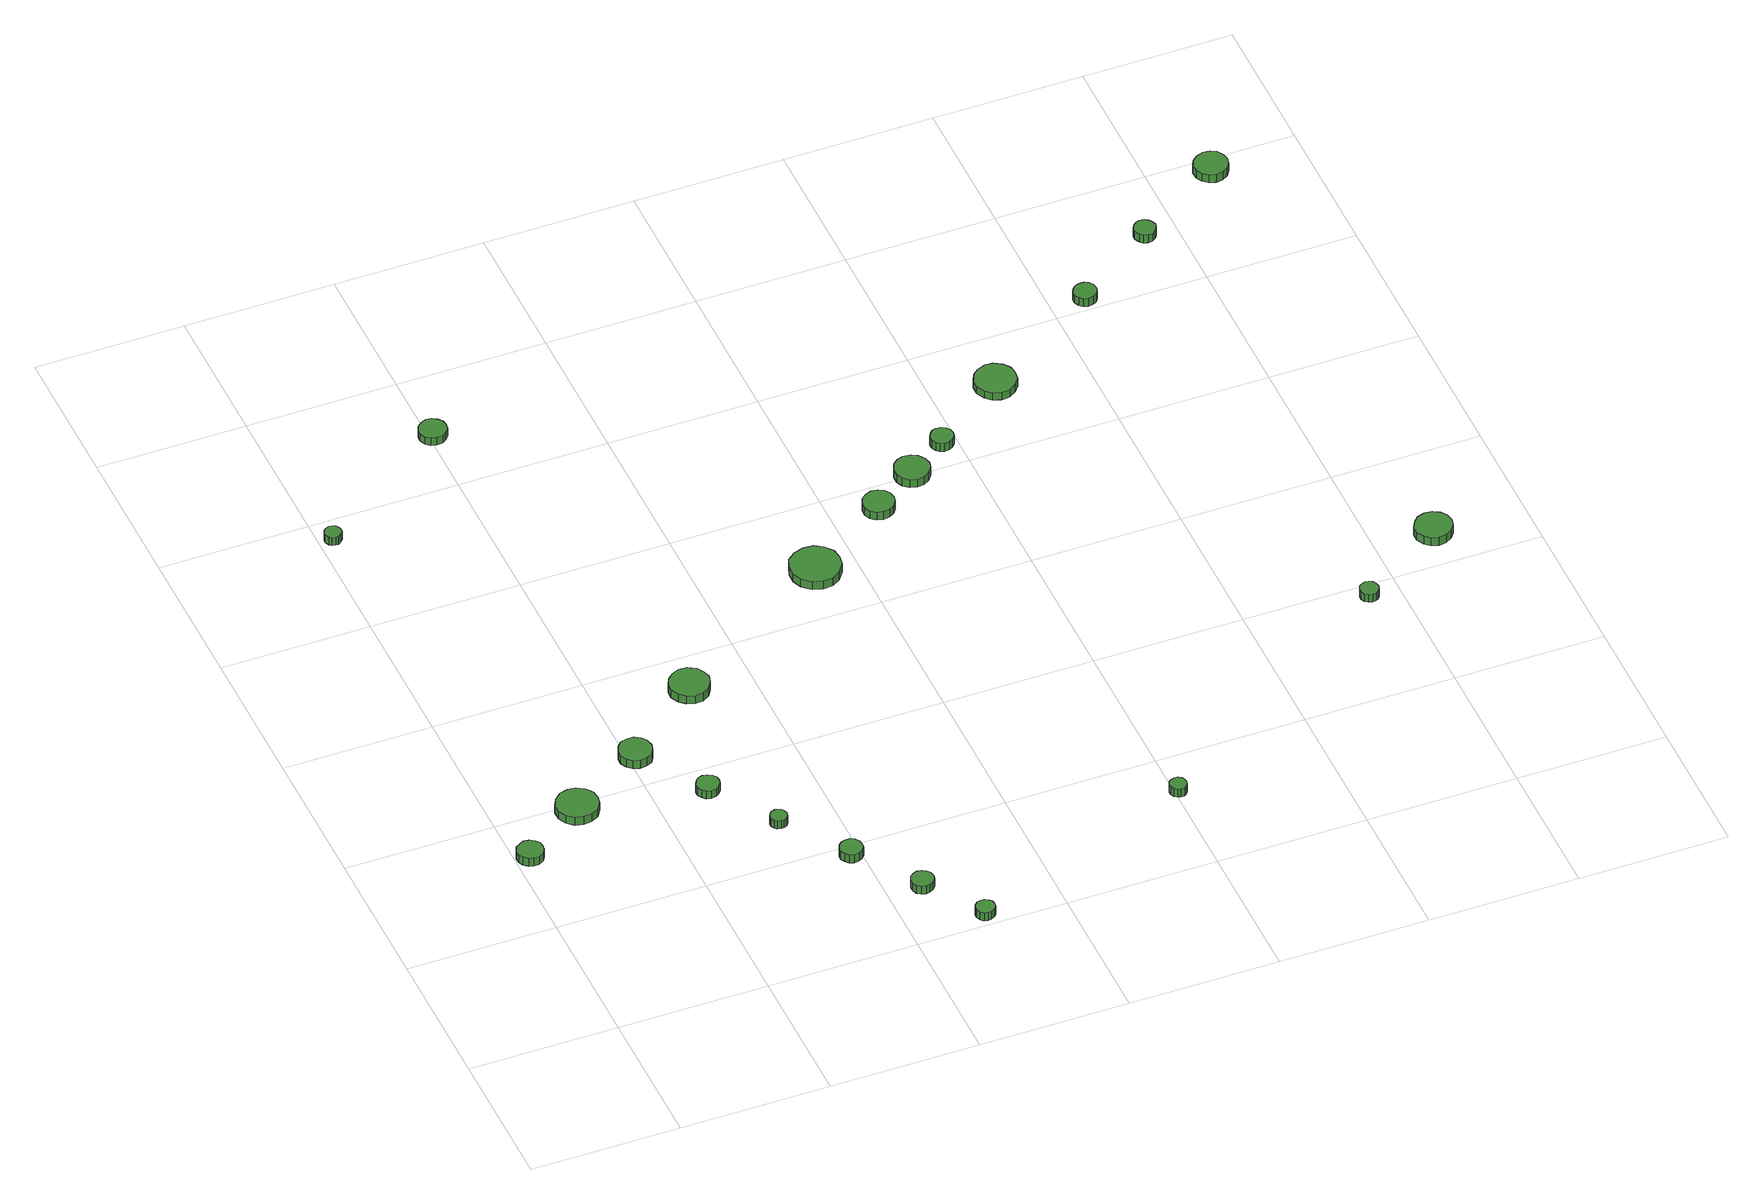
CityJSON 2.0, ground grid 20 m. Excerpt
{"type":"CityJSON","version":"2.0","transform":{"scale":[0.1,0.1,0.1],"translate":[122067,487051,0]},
"CityObjects":{
"tree1":{"type":"SolitaryVegetationObject","attributes":{"function":"something"},"geometry":[{"type":"MultiSurface","lod":"1","boundaries":[[[0,1,2,3,4,5,6,7,8,9,10,11,12,13,14]],[[15,16,17,18,19,20,21,22,23,24,25,26,27,28,29]],[[0,29,28,1]],[[1,28,27,2]],[[2,27,26,3]],[[3,26,25,4]],[[4,25,24,5]],[[5,24,23,6]],[[6,23,22,7]],[[7,22,21,8]],[[8,21,20,9]],[[9,20,19,10]],[[10,19,18,11]],[[11,18,17,12]],[[12,17,16,13]],[[13,16,15,14]],[[14,15,29,0]]]}]},
"tree2":{"type":"SolitaryVegetationObject","attributes":{"function":"something"},"geometry":[{"type":"MultiSurface","lod":"1","boundaries":[[[30,31,32,33,34,35,36,37,38,39,40,41,42,43,44]],[[45,46,47,48,49,50,51,52,53,54,55,56,57,58,59]],[[30,59,58,31]],[[31,58,57,32]],[[32,57,56,33]],[[33,56,55,34]],[[34,55,54,35]],[[35,54,53,36]],[[36,53,52,37]],[[37,52,51,38]],[[38,51,50,39]],[[39,50,49,40]],[[40,49,48,41]],[[41,48,47,42]],[[42,47,46,43]],[[43,46,45,44]],[[44,45,59,30]]]}]},
"tree3":{"type":"SolitaryVegetationObject","attributes":{"function":"something"},"geometry":[{"type":"MultiSurface","lod":"1","boundaries":[[[60,61,62,63,64,65,66,67,68,69,70,71,72,73,74]],[[75,76,77,78,79,80,81,82,83,84,85,86,87,88,89]],[[60,89,88,61]],[[61,88,87,62]],[[62,87,86,63]],[[63,86,85,64]],[[64,85,84,65]],[[65,84,83,66]],[[66,83,82,67]],[[67,82,81,68]],[[68,81,80,69]],[[69,80,79,70]],[[70,79,78,71]],[[71,78,77,72]],[[72,77,76,73]],[[73,76,75,74]],[[74,75,89,60]]]}]},
"tree4":{"type":"SolitaryVegetationObject","attributes":{"function":"something"},"geometry":[{"type":"MultiSurface","lod":"1","boundaries":[[[90,91,92,93,94,95,96,97,98,99,100,101,102,103,104]],[[105,106,107,108,109,110,111,112,113,114,115,116,117,118,119]],[[90,119,118,91]],[[91,118,117,92]],[[92,117,116,93]],[[93,116,115,94]],[[94,115,114,95]],[[95,114,113,96]],[[96,113,112,97]],[[97,112,111,98]],[[98,111,110,99]],[[99,110,109,100]],[[100,109,108,101]],[[101,108,107,102]],[[102,107,106,103]],[[103,106,105,104]],[[104,105,119,90]]]}]},
"tree5":{"type":"SolitaryVegetationObject","attributes":{"function":"something"},"geometry":[{"type":"MultiSurface","lod":"1","boundaries":[[[120,121,122,123,124,125,126,127,128,129,130,131,132,133,134]],[[135,136,137,138,139,140,141,142,143,144,145,146,147,148,149]],[[120,149,148,121]],[[121,148,147,122]],[[122,147,146,123]],[[123,146,145,124]],[[124,145,144,125]],[[125,144,143,126]],[[126,143,142,127]],[[127,142,141,128]],[[128,141,140,129]],[[129,140,139,130]],[[130,139,138,131]],[[131,138,137,132]],[[132,137,136,133]],[[133,136,135,134]],[[134,135,149,120]]]}]},
"tree6":{"type":"SolitaryVegetationObject","attributes":{"function":"something"},"geometry":[{"type":"MultiSurface","lod":"1","boundaries":[[[150,151,152,153,154,155,156,157,158,159,160,161,162,163,164]],[[165,166,167,168,169,170,171,172,173,174,175,176,177,178,179]],[[150,179,178,151]],[[151,178,177,152]],[[152,177,176,153]],[[153,176,175,154]],[[154,175,174,155]],[[155,174,173,156]],[[156,173,172,157]],[[157,172,171,158]],[[158,171,170,159]],[[159,170,169,160]],[[160,169,168,161]],[[161,168,167,162]],[[162,167,166,163]],[[163,166,165,164]],[[164,165,179,150]]]}]},
"tree7":{"type":"SolitaryVegetationObject","attributes":{"function":"something"},"geometry":[{"type":"MultiSurface","lod":"1","boundaries":[[[180,181,182,183,184,185,186,187,188,189,190,191,192,193,194]],[[195,196,197,198,199,200,201,202,203,204,205,206,207,208,209]],[[180,209,208,181]],[[181,208,207,182]],[[182,207,206,183]],[[183,206,205,184]],[[184,205,204,185]],[[185,204,203,186]],[[186,203,202,187]],[[187,202,201,188]],[[188,201,200,189]],[[189,200,199,190]],[[190,199,198,191]],[[191,198,197,192]],[[192,197,196,193]],[[193,196,195,194]],[[194,195,209,180]]]}]},
"tree8":{"type":"SolitaryVegetationObject","attributes":{"function":"something"},"geometry":[{"type":"MultiSurface","lod":"1","boundaries":[[[210,211,212,213,214,215,216,217,218,219,220,221,222,223,224]],[[225,226,227,228,229,230,231,232,233,234,235,236,237,238,239]],[[210,239,238,211]],[[211,238,237,212]],[[212,237,236,213]],[[213,236,235,214]],[[214,235,234,215]],[[215,234,233,216]],[[216,233,232,217]],[[217,232,231,218]],[[218,231,230,219]],[[219,230,229,220]],[[220,229,228,221]],[[221,228,227,222]],[[222,227,226,223]],[[223,226,225,224]],[[224,225,239,210]]]}]},
"tree9":{"type":"SolitaryVegetationObject","attributes":{"function":"something"},"geometry":[{"type":"MultiSurface","lod":"1","boundaries":[[[240,241,242,243,244,245,246,247,248,249,250,251,252,253,254]],[[255,256,257,258,259,260,261,262,263,264,265,266,267,268,269]],[[240,269,268,241]],[[241,268,267,242]],[[242,267,266,243]],[[243,266,265,244]],[[244,265,264,245]],[[245,264,263,246]],[[246,263,262,247]],[[247,262,261,248]],[[248,261,260,249]],[[249,260,259,250]],[[250,259,258,251]],[[251,258,257,252]],[[252,257,256,253]],[[253,256,255,254]],[[254,255,269,240]]]}]},
"tree10":{"type":"SolitaryVegetationObject","attributes":{"function":"something"},"geometry":[{"type":"MultiSurface","lod":"1","boundaries":[[[270,271,272,273,274,275,276,277,278,279,280,281,282,283,284]],[[285,286,287,288,289,290,291,292,293,294,295,296,297,298,299]],[[270,299,298,271]],[[271,298,297,272]],[[272,297,296,273]],[[273,296,295,274]],[[274,295,294,275]],[[275,294,293,276]],[[276,293,292,277]],[[277,292,291,278]],[[278,291,290,279]],[[279,290,289,280]],[[280,289,288,281]],[[281,288,287,282]],[[282,287,286,283]],[[283,286,285,284]],[[284,285,299,270]]]}]},
"tree11":{"type":"SolitaryVegetationObject","attributes":{"function":"something"},"geometry":[{"type":"MultiSurface","lod":"1","boundaries":[[[300,301,302,303,304,305,306,307,308,309,310,311,312,313,314]],[[315,316,317,318,319,320,321,322,323,324,325,326,327,328,329]],[[300,329,328,301]],[[301,328,327,302]],[[302,327,326,303]],[[303,326,325,304]],[[304,325,324,305]],[[305,324,323,306]],[[306,323,322,307]],[[307,322,321,308]],[[308,321,320,309]],[[309,320,319,310]],[[310,319,318,311]],[[311,318,317,312]],[[312,317,316,313]],[[313,316,315,314]],[[314,315,329,300]]]}]},
"tree12":{"type":"SolitaryVegetationObject","attributes":{"function":"something"},"geometry":[{"type":"MultiSurface","lod":"1","boundaries":[[[330,331,332,333,334,335,336,337,338,339,340,341,342,343,344]],[[345,346,347,348,349,350,351,352,353,354,355,356,357,358,359]],[[330,359,358,331]],[[331,358,357,332]],[[332,357,356,333]],[[333,356,355,334]],[[334,355,354,335]],[[335,354,353,336]],[[336,353,352,337]],[[337,352,351,338]],[[338,351,350,339]],[[339,350,349,340]],[[340,349,348,341]],[[341,348,347,342]],[[342,347,346,343]],[[343,346,345,344]],[[344,345,359,330]]]}]},
"tree13":{"type":"SolitaryVegetationObject","attributes":{"function":"something"},"geometry":[{"type":"MultiSurface","lod":"1","boundaries":[[[360,361,362,363,364,365,366,367,368,369,370,371,372,373,374]],[[375,376,377,378,379,380,381,382,383,384,385,386,387,388,389]],[[360,389,388,361]],[[361,388,387,362]],[[362,387,386,363]],[[363,386,385,364]],[[364,385,384,365]],[[365,384,383,366]],[[366,383,382,367]],[[367,382,381,368]],[[368,381,380,369]],[[369,380,379,370]],[[370,379,378,371]],[[371,378,377,372]],[[372,377,376,373]],[[373,376,375,374]],[[374,375,389,360]]]}]},
"tree14":{"type":"SolitaryVegetationObject","attributes":{"function":"something"},"geometry":[{"type":"MultiSurface","lod":"1","boundaries":[[[390,391,392,393,394,395,396,397,398,399,400,401,402,403,404]],[[405,406,407,408,409,410,411,412,413,414,415,416,417,418,419]],[[390,419,418,391]],[[391,418,417,392]],[[392,417,416,393]],[[393,416,415,394]],[[394,415,414,395]],[[395,414,413,396]],[[396,413,412,397]],[[397,412,411,398]],[[398,411,410,399]],[[399,410,409,400]],[[400,409,408,401]],[[401,408,407,402]],[[402,407,406,403]],[[403,406,405,404]],[[404,405,419,390]]]}]},
"tree15":{"type":"SolitaryVegetationObject","attributes":{"function":"something"},"geometry":[{"type":"MultiSurface","lod":"1","boundaries":[[[420,421,422,423,424,425,426,427,428,429,430,431,432,433,434]],[[435,436,437,438,439,440,441,442,443,444,445,446,447,448,449]],[[420,449,448,421]],[[421,448,447,422]],[[422,447,446,423]],[[423,446,445,424]],[[424,445,444,425]],[[425,444,443,426]],[[426,443,442,427]],[[427,442,441,428]],[[428,441,440,429]],[[429,440,439,430]],[[430,439,438,431]],[[431,438,437,432]],[[432,437,436,433]],[[433,436,435,434]],[[434,435,449,420]]]}]},
"tree16":{"type":"SolitaryVegetationObject","attributes":{"function":"something"},"geometry":[{"type":"MultiSurface","lod":"1","boundaries":[[[450,451,452,453,454,455,456,457,458,459,460,461,462,463,464]],[[465,466,467,468,469,470,471,472,473,474,475,476,477,478,479]],[[450,479,478,451]],[[451,478,477,452]],[[452,477,476,453]],[[453,476,475,454]],[[454,475,474,455]],[[455,474,473,456]],[[456,473,472,457]],[[457,472,471,458]],[[458,471,470,459]],[[459,470,469,460]],[[460,469,468,461]],[[461,468,467,462]],[[462,467,466,463]],[[463,466,465,464]],[[464,465,479,450]]]}]},
"tree17":{"type":"SolitaryVegetationObject","attributes":{"function":"something"},"geometry":[{"type":"MultiSurface","lod":"1","boundaries":[[[480,481,482,483,484,485,486,487,488,489,490,491,492,493,494]],[[495,496,497,498,499,500,501,502,503,504,505,506,507,508,509]],[[480,509,508,481]],[[481,508,507,482]],[[482,507,506,483]],[[483,506,505,484]],[[484,505,504,485]],[[485,504,503,486]],[[486,503,502,487]],[[487,502,501,488]],[[488,501,500,489]],[[489,500,499,490]],[[490,499,498,491]],[[491,498,497,492]],[[492,497,496,493]],[[493,496,495,494]],[[494,495,509,480]]]}]},
"tree18":{"type":"SolitaryVegetationObject","attributes":{"function":"something"},"geometry":[{"type":"MultiSurface","lod":"1","boundaries":[[[510,511,512,513,514,515,516,517,518,519,520,521,522,523,524]],[[525,526,527,528,529,530,531,532,533,534,535,536,537,538,539]],[[510,539,538,511]],[[511,538,537,512]],[[512,537,536,513]],[[513,536,535,514]],[[514,535,534,515]],[[515,534,533,516]],[[516,533,532,517]],[[517,532,531,518]],[[518,531,530,519]],[[519,530,529,520]],[[520,529,528,521]],[[521,528,527,522]],[[522,527,526,523]],[[523,526,525,524]],[[524,525,539,510]]]}]},
"tree19":{"type":"SolitaryVegetationObject","attributes":{"function":"something"},"geometry":[{"type":"MultiSurface","lod":"1","boundaries":[[[540,541,542,543,544,545,546,547,548,549,550,551,552,553,554]],[[555,556,557,558,559,560,561,562,563,564,565,566,567,568,569]],[[540,569,568,541]],[[541,568,567,542]],[[542,567,566,543]],[[543,566,565,544]],[[544,565,564,545]],[[545,564,563,546]],[[546,563,562,547]],[[547,562,561,548]],[[548,561,560,549]],[[549,560,559,550]],[[550,559,558,551]],[[551,558,557,552]],[[552,557,556,553]],[[553,556,555,554]],[[554,555,569,540]]]}]},
"tree20":{"type":"SolitaryVegetationObject","attributes":{"function":"something"},"geometry":[{"type":"MultiSurface","lod":"1","boundaries":[[[570,571,572,573,574,575,576,577,578,579,580,581,582,583,584]],[[585,586,587,588,589,590,591,592,593,594,595,596,597,598,599]],[[570,599,598,571]],[[571,598,597,572]],[[572,597,596,573]],[[573,596,595,574]],[[574,595,594,575]],[[575,594,593,576]],[[576,593,592,577]],[[577,592,591,578]],[[578,591,590,579]],[[579,590,589,580]],[[580,589,588,581]],[[581,588,587,582]],[[582,587,586,583]],[[583,586,585,584]],[[584,585,599,570]]]}]},
"tree21":{"type":"SolitaryVegetationObject","attributes":{"function":"something"},"geometry":[{"type":"MultiSurface","lod":"1","boundaries":[[[600,601,602,603,604,605,606,607,608,609,610,611,612,613,614]],[[615,616,617,618,619,620,621,622,623,624,625,626,627,628,629]],[[600,629,628,601]],[[601,628,627,602]],[[602,627,626,603]],[[603,626,625,604]],[[604,625,624,605]],[[605,624,623,606]],[[606,623,622,607]],[[607,622,621,608]],[[608,621,620,609]],[[609,620,619,610]],[[610,619,618,611]],[[611,618,617,612]],[[612,617,616,613]],[[613,616,615,614]],[[614,615,629,600]]]}]},
"tree22":{"type":"SolitaryVegetationObject","attributes":{"function":"something"},"geometry":[{"type":"MultiSurface","lod":"1","boundaries":[[[630,631,632,633,634,635,636,637,638,639,640,641,642,643,644]],[[645,646,647,648,649,650,651,652,653,654,655,656,657,658,659]],[[630,659,658,631]],[[631,658,657,632]],[[632,657,656,633]],[[633,656,655,634]],[[634,655,654,635]],[[635,654,653,636]],[[636,653,652,637]],[[637,652,651,638]],[[638,651,650,639]],[[639,650,649,640]],[[640,649,648,641]],[[641,648,647,642]],[[642,647,646,643]],[[643,646,645,644]],[[644,645,659,630]]]}]}
},
"vertices":[
[36,331,15],[35,338,15],[31,343,15],[24,347,15],[17,348,15],[11,345,15],[5,341,15],[2,334,15],[2,327,15],[5,321,15],[11,316,15],[17,314,15],[24,314,15],[31,318,15],[35,324,15],[35,324,2],[31,318,2],[24,314,2],[17,314,2],[11,316,2],[5,321,2],[2,327,2],[2,334,2],[5,341,2],[11,345,2],[17,348,2],[24,347,2],[31,343,2],[35,338,2],[36,331,2],
[133,387,16],[131,398,16],[124,407,16],[114,413,16],[103,414,16],[92,411,16],[83,403,16],[78,393,16],[78,381,16],[83,371,16],[92,363,16],[103,360,16],[114,361,16],[124,366,16],[131,376,16],[131,376,3],[124,366,3],[114,361,3],[103,360,3],[92,363,3],[83,371,3],[78,381,3],[78,393,3],[83,403,3],[92,411,3],[103,414,3],[114,413,3],[124,407,3],[131,398,3],[133,387,3],
[29,964,16],[28,968,16],[25,972,16],[21,974,16],[17,975,16],[12,973,16],[9,970,16],[7,966,16],[7,962,16],[9,957,16],[12,954,16],[17,953,16],[21,953,16],[25,956,16],[28,959,16],[28,959,3],[25,956,3],[21,953,3],[17,953,3],[12,954,3],[9,957,3],[7,962,3],[7,966,3],[9,970,3],[12,973,3],[17,975,3],[21,974,3],[25,972,3],[28,968,3],[29,964,3],
[231,451,16],[229,460,16],[224,467,16],[216,472,16],[207,472,16],[198,470,16],[192,464,16],[188,455,16],[188,446,16],[192,438,16],[198,432,16],[207,429,16],[216,430,16],[224,434,16],[229,442,16],[229,442,3],[224,434,3],[216,430,3],[207,429,3],[198,432,3],[192,438,3],[188,446,3],[188,455,3],[192,464,3],[198,470,3],[207,472,3],[216,472,3],[224,467,3],[229,460,3],[231,451,3],
[283,358,17],[282,364,17],[278,369,17],[273,372,17],[266,373,17],[260,371,17],[256,367,17],[253,361,17],[253,355,17],[256,349,17],[260,345,17],[266,343,17],[273,344,17],[278,347,17],[282,352,17],[282,352,4],[278,347,4],[273,344,4],[266,343,4],[260,345,4],[256,349,4],[253,355,4],[253,361,4],[256,367,4],[260,371,4],[266,373,4],[273,372,4],[278,369,4],[282,364,4],[283,358,4],
[337,270,17],[336,274,17],[333,278,17],[329,280,17],[325,281,17],[320,279,17],[317,276,17],[315,272,17],[315,267,17],[317,263,17],[320,260,17],[325,259,17],[329,259,17],[333,261,17],[336,265,17],[336,265,4],[333,261,4],[329,259,4],[325,259,4],[320,260,4],[317,263,4],[315,267,4],[315,272,4],[317,276,4],[320,279,4],[325,281,4],[329,280,4],[333,278,4],[336,274,4],[337,270,4],
[401,181,17],[400,187,17],[396,193,17],[391,196,17],[384,196,17],[378,194,17],[374,190,17],[371,184,17],[371,178,17],[374,173,17],[378,168,17],[384,166,17],[391,167,17],[396,170,17],[400,175,17],[400,175,4],[396,170,4],[391,167,4],[384,166,4],[378,168,4],[374,173,4],[371,178,4],[371,184,4],[374,190,4],[378,194,4],[384,196,4],[391,196,4],[396,193,4],[400,187,4],[401,181,4],
[460,94,17],[459,100,17],[455,105,17],[450,108,17],[444,109,17],[438,107,17],[433,103,17],[431,97,17],[431,91,17],[433,85,17],[438,81,17],[444,79,17],[450,80,17],[455,83,17],[459,88,17],[459,88,4],[455,83,4],[450,80,4],[444,79,4],[438,81,4],[433,85,4],[431,91,4],[431,97,4],[433,103,4],[438,107,4],[444,109,4],[450,108,4],[455,105,4],[459,100,4],[460,94,4],
[343,535,21],[340,545,21],[334,554,21],[324,560,21],[313,561,21],[303,557,21],[295,550,21],[290,540,21],[290,529,21],[295,519,21],[303,512,21],[313,508,21],[324,509,21],[334,515,21],[340,524,21],[340,524,8],[334,515,8],[324,509,8],[313,508,8],[303,512,8],[295,519,8],[290,529,8],[290,540,8],[295,550,8],[303,557,8],[313,561,8],[324,560,8],[334,554,8],[340,545,8],[343,535,8],
[510,17,17],[509,22,17],[506,26,17],[501,29,17],[496,29,17],[491,28,17],[487,24,17],[485,20,17],[485,15,17],[487,10,17],[491,6,17],[496,5,17],[501,5,17],[506,8,17],[509,12,17],[509,12,4],[506,8,4],[501,5,4],[496,5,4],[491,6,4],[487,10,4],[485,15,4],[485,20,4],[487,24,4],[491,28,4],[496,29,4],[501,29,4],[506,26,4],[509,22,4],[510,17,4],
[222,1092,17],[221,1099,17],[216,1105,17],[210,1109,17],[202,1110,17],[195,1107,17],[189,1102,17],[186,1095,17],[186,1088,17],[189,1081,17],[195,1076,17],[202,1074,17],[210,1074,17],[216,1078,17],[221,1084,17],[221,1084,5],[216,1078,5],[210,1074,5],[202,1074,5],[195,1076,5],[189,1081,5],[186,1088,5],[186,1095,5],[189,1102,5],[195,1107,5],[202,1110,5],[210,1109,5],[216,1105,5],[221,1099,5],[222,1092,5],
[578,681,16],[576,695,16],[567,706,16],[556,713,16],[542,714,16],[529,710,16],[518,701,16],[513,688,16],[513,674,16],[518,662,16],[529,652,16],[542,648,16],[556,649,16],[567,656,16],[576,668,16],[576,668,3],[567,656,3],[556,649,3],[542,648,3],[529,652,3],[518,662,3],[513,674,3],[513,688,3],[518,701,3],[529,710,3],[542,714,3],[556,713,3],[567,706,3],[576,695,3],[578,681,3],
[814,133,19],[813,138,19],[811,141,19],[807,144,19],[802,144,19],[798,143,19],[794,140,19],[792,135,19],[792,131,19],[794,126,19],[798,123,19],[802,122,19],[807,122,19],[811,125,19],[813,128,19],[813,128,6],[811,125,6],[807,122,6],[802,122,6],[798,123,6],[794,126,6],[792,131,6],[792,135,6],[794,140,6],[798,143,6],[802,144,6],[807,144,6],[811,141,6],[813,138,6],[814,133,6],
[683,759,15],[681,768,15],[676,775,15],[669,779,15],[660,780,15],[652,777,15],[645,771,15],[642,764,15],[642,755,15],[645,747,15],[652,741,15],[660,739,15],[669,740,15],[676,744,15],[681,751,15],[681,751,2],[676,744,2],[669,740,2],[660,739,2],[652,741,2],[645,747,2],[642,755,2],[642,764,2],[645,771,2],[652,777,2],[660,780,2],[669,779,2],[676,775,2],[681,768,2],[683,759,2],
[747,800,16],[745,809,16],[739,817,16],[731,822,16],[721,823,16],[712,820,16],[705,814,16],[701,805,16],[701,795,16],[705,786,16],[712,780,16],[721,777,16],[731,778,16],[739,783,16],[745,791,16],[745,791,3],[739,783,3],[731,778,3],[721,777,3],[712,780,3],[705,786,3],[701,795,3],[701,805,3],[705,814,3],[712,820,3],[721,823,3],[731,822,3],[739,817,3],[745,809,3],[747,800,3],
[795,840,16],[794,846,16],[790,851,16],[785,854,16],[778,855,16],[772,853,16],[768,848,16],[765,843,16],[765,837,16],[768,831,16],[772,827,16],[778,825,16],[785,826,16],[790,829,16],[794,834,16],[794,834,3],[790,829,3],[785,826,3],[778,825,3],[772,827,3],[768,831,3],[765,837,3],[765,843,3],[768,848,3],[772,853,3],[778,855,3],[785,854,3],[790,851,3],[794,846,3],[795,840,3],
[909,914,15],[907,925,15],[900,934,15],[890,940,15],[879,941,15],[868,937,15],[860,930,15],[855,919,15],[855,908,15],[860,897,15],[868,890,15],[879,886,15],[890,887,15],[900,893,15],[907,902,15],[907,902,3],[900,893,3],[890,887,3],[879,886,3],[868,890,3],[860,897,3],[855,908,3],[855,919,3],[860,930,3],[868,937,3],[879,941,3],[890,940,3],[900,934,3],[907,925,3],[909,914,3],
[1171,375,19],[1170,380,19],[1167,385,19],[1163,387,19],[1158,388,19],[1153,386,19],[1149,383,19],[1147,378,19],[1147,373,19],[1149,368,19],[1153,365,19],[1158,363,19],[1163,364,19],[1167,366,19],[1170,370,19],[1170,370,6],[1167,366,6],[1163,364,6],[1158,363,6],[1153,365,6],[1149,368,6],[1147,373,6],[1147,378,6],[1149,383,6],[1153,386,6],[1158,388,6],[1163,387,6],[1167,385,6],[1170,380,6],[1171,375,6],
[1061,1020,15],[1060,1027,15],[1056,1032,15],[1051,1035,15],[1044,1035,15],[1038,1033,15],[1034,1029,15],[1031,1024,15],[1031,1017,15],[1034,1011,15],[1038,1007,15],[1044,1005,15],[1051,1006,15],[1056,1009,15],[1060,1014,15],[1060,1014,2],[1056,1009,2],[1051,1006,2],[1044,1005,2],[1038,1007,2],[1034,1011,2],[1031,1017,2],[1031,1024,2],[1034,1029,2],[1038,1033,2],[1044,1035,2],[1051,1035,2],[1056,1032,2],[1060,1027,2],[1061,1020,2],
[1302,455,17],[1300,465,17],[1294,473,17],[1285,478,17],[1275,479,17],[1265,476,17],[1258,469,17],[1253,460,17],[1253,450,17],[1258,440,17],[1265,434,17],[1275,430,17],[1285,432,17],[1294,437,17],[1300,445,17],[1300,445,4],[1294,437,4],[1285,432,4],[1275,430,4],[1265,434,4],[1258,440,4],[1253,450,4],[1253,460,4],[1258,469,4],[1265,476,4],[1275,479,4],[1285,478,4],[1294,473,4],[1300,465,4],[1302,455,4],
[1173,1099,16],[1171,1105,16],[1168,1109,16],[1163,1112,16],[1157,1113,16],[1151,1111,16],[1147,1107,16],[1144,1102,16],[1144,1096,16],[1147,1090,16],[1151,1086,16],[1157,1084,16],[1163,1085,16],[1168,1088,16],[1171,1093,16],[1171,1093,3],[1168,1088,3],[1163,1085,3],[1157,1084,3],[1151,1086,3],[1147,1090,3],[1144,1096,3],[1144,1102,3],[1147,1107,3],[1151,1111,3],[1157,1113,3],[1163,1112,3],[1168,1109,3],[1171,1105,3],[1173,1099,3],
[1302,1179,14],[1300,1188,14],[1295,1196,14],[1287,1200,14],[1278,1201,14],[1269,1198,14],[1262,1192,14],[1258,1184,14],[1258,1174,14],[1262,1166,14],[1269,1160,14],[1278,1157,14],[1287,1158,14],[1295,1163,14],[1300,1170,14],[1300,1170,1],[1295,1163,1],[1287,1158,1],[1278,1157,1],[1269,1160,1],[1262,1166,1],[1258,1174,1],[1258,1184,1],[1262,1192,1],[1269,1198,1],[1278,1201,1],[1287,1200,1],[1295,1196,1],[1300,1188,1],[1302,1179,1]
]}
